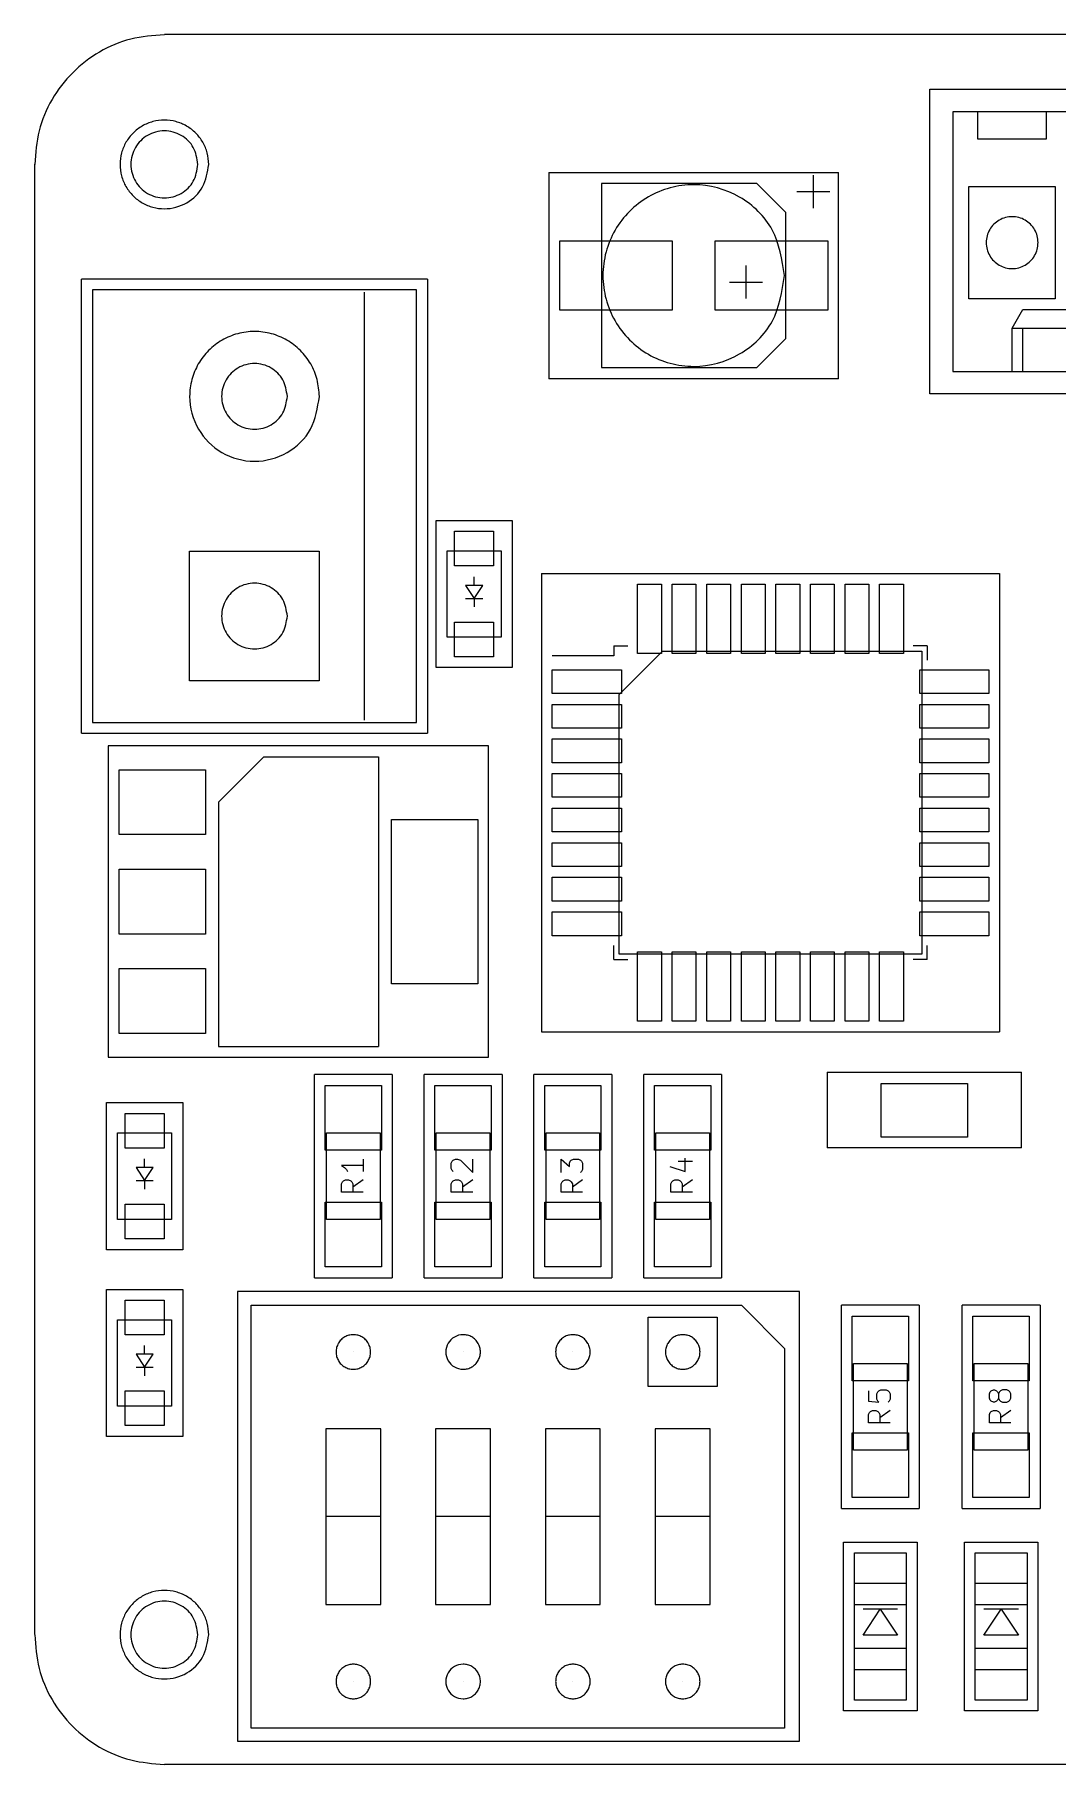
# Model space of a CAD drawing. Extents: x 108 to 5663, y -4707 to -262.
# Drawn here: x 108 to 2736, y -4707 to -262 of the extents above; entities that cross this region are included whole.
import ezdxf

# ---------------------------------------------------------------- set-up
doc = ezdxf.new("R2010")
doc.units = 0
doc.layers.get('0').update_dxf_attribs({"linetype": 'CONTINUOUS'})

msp = doc.modelspace()

# ---------------------------------------------------------------- linework, layer by layer
at = {"color": 7}
for p, q in [((5329.766667, -262.410222), (441.113333, -262.410222)), ((2408.766667, -1185.559111), (2408.766667, -402.392444)), ((2408.766667, -402.392444), (4242.082222, -402.392444)), ((2467.751111, -461.094667), (2467.751111, -1127.985778)), ((4183.38, -461.094667), (2467.751111, -461.094667)), ((2530.968889, -461.094667), (2530.968889, -529.956889)), ((2708.768889, -529.956889), (2708.768889, -461.094667)), ((2530.968889, -529.956889), (2708.768889, -529.956889)), ((107.526667, -595.714667), (107.526667, -4373.541333)), ((527.23288, -595.965816), (527.23288, -595.965816)), ((555.010602, -595.965816), (555.010602, -595.965816)), ((1429.173333, -616.881333), (1429.173333, -1146.894667)), ((1429.173333, -616.881333), (2173.675556, -616.881333)), ((2173.675556, -1146.894667), (2173.675556, -616.881333)), ((1564.922222, -644.821333), (1564.922222, -1118.108)), ((1963.702222, -644.821333), (1564.922222, -644.821333)), ((2038.208889, -719.328), (1963.702222, -644.821333)), ((2066.995556, -665.988), (2151.662222, -665.988)), ((2109.328889, -708.321333), (2109.328889, -623.654667)), ((2508.955556, -941.154667), (2508.955556, -652.441333)), ((2508.955556, -652.441333), (2731.064444, -652.441333)), ((2731.064444, -652.441333), (2731.064444, -941.154667)), ((2038.208889, -1043.601333), (2038.208889, -719.328)), ((1457.113333, -970.223556), (1457.113333, -792.423556)), ((1457.113333, -792.423556), (1746.108889, -792.423556)), ((1746.108889, -792.423556), (1746.108889, -970.223556)), ((1857.022222, -970.223556), (1857.022222, -792.423556)), ((1857.022222, -792.423556), (2146.017778, -792.423556)), ((2146.017778, -792.423556), (2146.017778, -970.223556)), ((2686.778246, -796.899628), (2686.778246, -796.899628)), ((1936.044444, -940.590222), (1936.044444, -855.923556)), ((2035.00053, -881.566295), (2035.00053, -881.566295)), ((228.317778, -2057.343556), (228.317778, -890.636889)), ((1117.035556, -890.636889), (228.317778, -890.636889)), ((1089.377778, -918.576889), (255.975556, -918.576889)), ((255.975556, -918.576889), (255.975556, -2029.685778)), ((955.886667, -2024.041333), (955.886667, -924.221333)), ((1089.377778, -2029.685778), (1089.377778, -918.576889)), ((1117.035556, -890.636889), (1117.035556, -2057.343556)), ((1893.711111, -898.256889), (1978.377778, -898.256889)), ((1746.108889, -970.223556), (1457.113333, -970.223556)), ((2146.017778, -970.223556), (1857.022222, -970.223556)), ((2731.064444, -941.154667), (2508.955556, -941.154667)), ((2619.868889, -1016.790222), (2647.808889, -969.094667)), ((2647.808889, -969.094667), (4003.322222, -969.094667)), ((2619.868889, -1127.985778), (2619.868889, -1016.790222)), ((2619.868889, -1016.790222), (4030.98, -1016.790222)), ((2647.808889, -1127.985778), (2647.808889, -1016.790222)), ((1963.702222, -1118.108), (2038.208889, -1043.601333)), ((2173.675556, -1146.894667), (1429.173333, -1146.894667)), ((1564.922222, -1118.108), (1963.702222, -1118.108)), ((2467.751111, -1127.985778), (4183.38, -1127.985778)), ((757.222853, -1192.010683), (757.222853, -1192.010683)), ((839.44491, -1192.010683), (839.44491, -1192.010683)), ((4242.082222, -1185.559111), (2408.766667, -1185.559111)), ((1139.331111, -1510.961333), (1334.911111, -1510.961333)), ((1139.331111, -1888.856889), (1139.331111, -1510.961333)), ((1334.911111, -1510.961333), (1334.911111, -1888.856889)), ((1187.026667, -1627.519111), (1187.026667, -1538.619111)), ((1187.026667, -1538.619111), (1287.215556, -1538.619111)), ((1287.215556, -1538.619111), (1287.215556, -1627.519111)), ((506.024444, -1923.005778), (506.024444, -1589.701333)), ((506.024444, -1589.701333), (839.328889, -1589.701333)), ((839.328889, -1589.701333), (839.328889, -1923.005778)), ((1167.553333, -1588.854667), (1306.406667, -1588.854667)), ((1167.553333, -1810.963556), (1167.553333, -1588.854667)), ((1306.406667, -1588.854667), (1306.406667, -1810.963556)), ((1287.215556, -1627.519111), (1187.026667, -1627.519111)), ((1259.275556, -1677.754667), (1214.966667, -1677.754667)), ((1214.966667, -1677.754667), (1236.98, -1711.056889)), ((1236.98, -1677.754667), (1236.98, -1655.459111)), ((1236.98, -1711.056889), (1259.275556, -1677.754667)), ((1410.264444, -1647.274667), (1410.264444, -2824.988)), ((1410.264444, -1647.274667), (2587.977778, -1647.274667)), ((1657.491111, -1852.732444), (1657.491111, -1674.932444)), ((1657.491111, -1674.932444), (1718.451111, -1674.932444)), ((1718.451111, -1674.932444), (1718.451111, -1852.732444)), ((1746.391111, -1852.732444), (1746.391111, -1674.932444)), ((1746.391111, -1674.932444), (1807.351111, -1674.932444)), ((1807.351111, -1674.932444), (1807.351111, -1852.732444)), ((1835.291111, -1852.732444), (1835.291111, -1674.932444)), ((1835.291111, -1674.932444), (1896.251111, -1674.932444)), ((1896.251111, -1674.932444), (1896.251111, -1852.732444)), ((1924.191111, -1852.732444), (1924.191111, -1674.932444)), ((1924.191111, -1674.932444), (1985.151111, -1674.932444)), ((1985.151111, -1674.932444), (1985.151111, -1852.732444)), ((2013.091111, -1852.732444), (2013.091111, -1674.932444)), ((2013.091111, -1674.932444), (2074.051111, -1674.932444)), ((2074.051111, -1674.932444), (2074.051111, -1852.732444)), ((2101.991111, -1852.732444), (2101.991111, -1674.932444)), ((2101.991111, -1674.932444), (2162.951111, -1674.932444)), ((2162.951111, -1674.932444), (2162.951111, -1852.732444)), ((2190.608889, -1852.732444), (2190.608889, -1674.932444)), ((2190.608889, -1674.932444), (2251.851111, -1674.932444)), ((2251.851111, -1674.932444), (2251.851111, -1852.732444)), ((2279.508889, -1852.732444), (2279.508889, -1674.932444)), ((2279.508889, -1674.932444), (2340.751111, -1674.932444)), ((2340.751111, -1674.932444), (2340.751111, -1852.732444)), ((2587.977778, -1647.274667), (2587.977778, -2824.988)), ((1214.966667, -1711.056889), (1259.275556, -1711.056889)), ((1236.98, -1711.056889), (1236.98, -1733.070222)), ((757.222853, -1756.455127), (757.222853, -1756.455127)), ((1187.026667, -1860.916889), (1187.026667, -1772.016889)), ((1187.026667, -1772.016889), (1287.215556, -1772.016889)), ((1287.215556, -1772.016889), (1287.215556, -1860.916889)), ((1306.406667, -1810.963556), (1167.553333, -1810.963556)), ((1287.215556, -1860.916889), (1187.026667, -1860.916889)), ((1596.248889, -1858.376889), (1437.922222, -1858.376889)), ((1596.248889, -1833.259111), (1596.248889, -1858.376889)), ((1596.248889, -1833.259111), (1632.373333, -1833.259111)), ((1610.077778, -1958.283556), (1721.273333, -1847.088)), ((1718.451111, -1852.732444), (1657.491111, -1852.732444)), ((1721.273333, -1847.088), (2387.882222, -1847.088)), ((1807.351111, -1852.732444), (1746.391111, -1852.732444)), ((1896.251111, -1852.732444), (1835.291111, -1852.732444)), ((1985.151111, -1852.732444), (1924.191111, -1852.732444)), ((2074.051111, -1852.732444), (2013.091111, -1852.732444)), ((2162.951111, -1852.732444), (2101.991111, -1852.732444)), ((2251.851111, -1852.732444), (2190.608889, -1852.732444)), ((2340.751111, -1852.732444), (2279.508889, -1852.732444)), ((2401.993333, -1833.259111), (2365.868889, -1833.259111)), ((2387.882222, -1847.088), (2387.882222, -2624.892444)), ((2401.993333, -1833.259111), (2401.993333, -1869.383556)), ((1334.911111, -1888.856889), (1139.331111, -1888.856889)), ((1437.922222, -1955.461333), (1437.922222, -1894.501333)), ((1437.922222, -1894.501333), (1615.722222, -1894.501333)), ((1615.722222, -1894.501333), (1615.722222, -1955.461333)), ((2382.52, -1955.461333), (2382.52, -1894.501333)), ((2382.52, -1894.501333), (2560.32, -1894.501333)), ((2560.32, -1894.501333), (2560.32, -1955.461333)), ((839.328889, -1923.005778), (506.024444, -1923.005778)), ((1615.722222, -1955.461333), (1437.922222, -1955.461333)), ((2560.32, -1955.461333), (2382.52, -1955.461333)), ((1437.922222, -2044.361333), (1437.922222, -1983.401333)), ((1437.922222, -1983.401333), (1615.722222, -1983.401333)), ((1610.077778, -2624.892444), (1610.077778, -1958.283556)), ((1615.722222, -1983.401333), (1615.722222, -2044.361333)), ((2382.52, -2044.361333), (2382.52, -1983.401333)), ((2382.52, -1983.401333), (2560.32, -1983.401333)), ((2560.32, -1983.401333), (2560.32, -2044.361333)), ((255.975556, -2029.685778), (1089.377778, -2029.685778)), ((1615.722222, -2044.361333), (1437.922222, -2044.361333)), ((2560.32, -2044.361333), (2382.52, -2044.361333)), ((228.317778, -2057.343556), (1117.035556, -2057.343556)), ((1437.922222, -2133.261333), (1437.922222, -2072.301333)), ((1437.922222, -2072.301333), (1615.722222, -2072.301333)), ((1615.722222, -2072.301333), (1615.722222, -2133.261333)), ((2382.52, -2133.261333), (2382.52, -2072.301333)), ((2382.52, -2072.301333), (2560.32, -2072.301333)), ((2560.32, -2072.301333), (2560.32, -2133.261333)), ((1274.515556, -2090.081333), (296.615556, -2090.081333)), ((296.615556, -2090.081333), (296.615556, -2890.181333)), ((579.966667, -2234.579111), (696.524444, -2117.739111)), ((696.524444, -2117.739111), (991.164444, -2117.739111)), ((991.164444, -2117.739111), (991.164444, -2862.241333)), ((1274.515556, -2890.181333), (1274.515556, -2090.081333)), ((1615.722222, -2133.261333), (1437.922222, -2133.261333)), ((2560.32, -2133.261333), (2382.52, -2133.261333)), ((324.555556, -2317.834667), (324.555556, -2151.323556)), ((324.555556, -2151.323556), (546.664444, -2151.323556)), ((546.664444, -2151.323556), (546.664444, -2317.834667)), ((1437.922222, -2222.161333), (1437.922222, -2161.201333)), ((1437.922222, -2161.201333), (1615.722222, -2161.201333)), ((1615.722222, -2161.201333), (1615.722222, -2222.161333)), ((2382.52, -2222.161333), (2382.52, -2161.201333)), ((2382.52, -2161.201333), (2560.32, -2161.201333)), ((2560.32, -2161.201333), (2560.32, -2222.161333)), ((1615.722222, -2222.161333), (1437.922222, -2222.161333)), ((2560.32, -2222.161333), (2382.52, -2222.161333)), ((579.966667, -2234.579111), (579.966667, -2862.241333)), ((1437.922222, -2311.061333), (1437.922222, -2250.101333)), ((1437.922222, -2250.101333), (1615.722222, -2250.101333)), ((1615.722222, -2250.101333), (1615.722222, -2311.061333)), ((2382.52, -2311.061333), (2382.52, -2250.101333)), ((2382.52, -2250.101333), (2560.32, -2250.101333)), ((2560.32, -2250.101333), (2560.32, -2311.061333)), ((1024.466667, -2701.092444), (1024.466667, -2278.888)), ((1024.466667, -2278.888), (1246.575556, -2278.888)), ((1246.575556, -2278.888), (1246.575556, -2701.092444)), ((1615.722222, -2311.061333), (1437.922222, -2311.061333)), ((2560.32, -2311.061333), (2382.52, -2311.061333)), ((546.664444, -2317.834667), (324.555556, -2317.834667)), ((1437.922222, -2399.961333), (1437.922222, -2339.001333)), ((1437.922222, -2339.001333), (1615.722222, -2339.001333)), ((1615.722222, -2339.001333), (1615.722222, -2399.961333)), ((2382.52, -2399.961333), (2382.52, -2339.001333)), ((2382.52, -2339.001333), (2560.32, -2339.001333)), ((2560.32, -2339.001333), (2560.32, -2399.961333)), ((1615.722222, -2399.961333), (1437.922222, -2399.961333)), ((2560.32, -2399.961333), (2382.52, -2399.961333)), ((324.555556, -2573.528), (324.555556, -2406.734667)), ((324.555556, -2406.734667), (546.664444, -2406.734667)), ((546.664444, -2406.734667), (546.664444, -2573.528)), ((1437.922222, -2488.861333), (1437.922222, -2427.619111)), ((1437.922222, -2427.619111), (1615.722222, -2427.619111)), ((1615.722222, -2427.619111), (1615.722222, -2488.861333)), ((2382.52, -2488.861333), (2382.52, -2427.619111)), ((2382.52, -2427.619111), (2560.32, -2427.619111)), ((2560.32, -2427.619111), (2560.32, -2488.861333)), ((1615.722222, -2488.861333), (1437.922222, -2488.861333)), ((2560.32, -2488.861333), (2382.52, -2488.861333)), ((1437.922222, -2577.761333), (1437.922222, -2516.519111)), ((1437.922222, -2516.519111), (1615.722222, -2516.519111)), ((1615.722222, -2516.519111), (1615.722222, -2577.761333)), ((2382.52, -2577.761333), (2382.52, -2516.519111)), ((2382.52, -2516.519111), (2560.32, -2516.519111)), ((2560.32, -2516.519111), (2560.32, -2577.761333)), ((546.664444, -2573.528), (324.555556, -2573.528)), ((1615.722222, -2577.761333), (1437.922222, -2577.761333)), ((2560.32, -2577.761333), (2382.52, -2577.761333)), ((1596.248889, -2639.003556), (1596.248889, -2602.879111)), ((1657.491111, -2797.330222), (1657.491111, -2619.530222)), ((1657.491111, -2619.530222), (1718.451111, -2619.530222)), ((1718.451111, -2619.530222), (1718.451111, -2797.330222)), ((1746.391111, -2797.330222), (1746.391111, -2619.530222)), ((1746.391111, -2619.530222), (1807.351111, -2619.530222)), ((1807.351111, -2619.530222), (1807.351111, -2797.330222)), ((1835.291111, -2797.330222), (1835.291111, -2619.530222)), ((1835.291111, -2619.530222), (1896.251111, -2619.530222)), ((1896.251111, -2619.530222), (1896.251111, -2797.330222)), ((1924.191111, -2797.330222), (1924.191111, -2619.530222)), ((1924.191111, -2619.530222), (1985.151111, -2619.530222)), ((1985.151111, -2619.530222), (1985.151111, -2797.330222)), ((2013.091111, -2797.330222), (2013.091111, -2619.530222)), ((2013.091111, -2619.530222), (2074.051111, -2619.530222)), ((2074.051111, -2619.530222), (2074.051111, -2797.330222)), ((2101.991111, -2797.330222), (2101.991111, -2619.530222)), ((2101.991111, -2619.530222), (2162.951111, -2619.530222)), ((2162.951111, -2619.530222), (2162.951111, -2797.330222)), ((2190.608889, -2797.330222), (2190.608889, -2619.530222)), ((2190.608889, -2619.530222), (2251.851111, -2619.530222)), ((2251.851111, -2619.530222), (2251.851111, -2797.330222)), ((2279.508889, -2797.330222), (2279.508889, -2619.530222)), ((2279.508889, -2619.530222), (2340.751111, -2619.530222)), ((2340.751111, -2619.530222), (2340.751111, -2797.330222)), ((2401.993333, -2639.003556), (2401.993333, -2602.879111)), ((324.555556, -2828.939111), (324.555556, -2662.428)), ((324.555556, -2662.428), (546.664444, -2662.428)), ((546.664444, -2662.428), (546.664444, -2828.939111)), ((1596.248889, -2639.003556), (1632.373333, -2639.003556)), ((2387.882222, -2624.892444), (1610.077778, -2624.892444)), ((2401.993333, -2639.003556), (2365.868889, -2639.003556)), ((1246.575556, -2701.092444), (1024.466667, -2701.092444)), ((1718.451111, -2797.330222), (1657.491111, -2797.330222)), ((1807.351111, -2797.330222), (1746.391111, -2797.330222)), ((1896.251111, -2797.330222), (1835.291111, -2797.330222)), ((1985.151111, -2797.330222), (1924.191111, -2797.330222)), ((2074.051111, -2797.330222), (2013.091111, -2797.330222)), ((2162.951111, -2797.330222), (2101.991111, -2797.330222)), ((2251.851111, -2797.330222), (2190.608889, -2797.330222)), ((2340.751111, -2797.330222), (2279.508889, -2797.330222)), ((546.664444, -2828.939111), (324.555556, -2828.939111)), ((1410.264444, -2824.988), (2587.977778, -2824.988)), ((579.966667, -2862.241333), (991.164444, -2862.241333)), ((296.615556, -2890.181333), (1274.515556, -2890.181333)), ((2144.324444, -2928.563556), (2644.14, -2928.563556)), ((2144.324444, -2928.563556), (2144.324444, -3123.014667)), ((2644.14, -3123.014667), (2644.14, -2928.563556)), ((1026.724444, -2934.490222), (826.628889, -2934.490222)), ((826.628889, -3456.883556), (826.628889, -2934.490222)), ((854.286667, -2962.430222), (998.784444, -2962.430222)), ((854.286667, -3128.941333), (854.286667, -2962.430222)), ((998.784444, -2962.430222), (998.784444, -3128.941333)), ((1026.724444, -2934.490222), (1026.724444, -3456.883556)), ((1308.946667, -2934.490222), (1108.851111, -2934.490222)), ((1108.851111, -3456.883556), (1108.851111, -2934.490222)), ((1136.508889, -2962.430222), (1281.006667, -2962.430222)), ((1136.508889, -3128.941333), (1136.508889, -2962.430222)), ((1281.006667, -2962.430222), (1281.006667, -3128.941333)), ((1308.946667, -2934.490222), (1308.946667, -3456.883556)), ((1591.168889, -2934.490222), (1391.073333, -2934.490222)), ((1391.073333, -3456.883556), (1391.073333, -2934.490222)), ((1418.731111, -2962.430222), (1563.228889, -2962.430222)), ((1418.731111, -3128.941333), (1418.731111, -2962.430222)), ((1563.228889, -2962.430222), (1563.228889, -3128.941333)), ((1591.168889, -2934.490222), (1591.168889, -3456.883556)), ((1873.391111, -2934.490222), (1673.295556, -2934.490222)), ((1673.295556, -3456.883556), (1673.295556, -2934.490222)), ((1700.953333, -2962.430222), (1845.451111, -2962.430222)), ((1700.953333, -3128.941333), (1700.953333, -2962.430222)), ((1845.451111, -2962.430222), (1845.451111, -3128.941333)), ((1873.391111, -2934.490222), (1873.391111, -3456.883556)), ((2283.177778, -3095.074667), (2283.177778, -2957.350222)), ((2283.177778, -2957.350222), (2505.286667, -2957.350222)), ((2505.286667, -2957.350222), (2505.286667, -3095.074667)), ((292.664444, -3006.739111), (488.244444, -3006.739111)), ((292.664444, -3384.634667), (292.664444, -3006.739111)), ((488.244444, -3006.739111), (488.244444, -3384.634667)), ((340.36, -3123.296889), (340.36, -3034.396889)), ((340.36, -3034.396889), (440.548889, -3034.396889)), ((440.548889, -3034.396889), (440.548889, -3123.296889)), ((320.886667, -3084.632444), (459.74, -3084.632444)), ((320.886667, -3306.741333), (320.886667, -3084.632444)), ((459.74, -3084.632444), (459.74, -3306.741333)), ((857.673333, -3084.632444), (995.397778, -3084.632444)), ((857.673333, -3306.741333), (857.673333, -3084.632444)), ((995.397778, -3084.632444), (995.397778, -3306.741333)), ((1139.895556, -3084.632444), (1277.62, -3084.632444)), ((1139.895556, -3306.741333), (1139.895556, -3084.632444)), ((1277.62, -3084.632444), (1277.62, -3306.741333)), ((1422.117778, -3084.632444), (1559.842222, -3084.632444)), ((1422.117778, -3306.741333), (1422.117778, -3084.632444)), ((1559.842222, -3084.632444), (1559.842222, -3306.741333)), ((1704.34, -3084.632444), (1842.064444, -3084.632444)), ((1704.34, -3306.741333), (1704.34, -3084.632444)), ((1842.064444, -3084.632444), (1842.064444, -3306.741333)), ((2505.286667, -3095.074667), (2283.177778, -3095.074667)), ((440.548889, -3123.296889), (340.36, -3123.296889)), ((390.313333, -3173.532444), (390.313333, -3151.236889)), ((998.784444, -3128.941333), (854.286667, -3128.941333)), ((951.653333, -3152.083556), (951.653333, -3183.692444)), ((1281.006667, -3128.941333), (1136.508889, -3128.941333)), ((1181.1, -3157.163556), (1183.64, -3154.623556)), ((1183.64, -3154.623556), (1189.002222, -3152.083556)), ((1189.002222, -3152.083556), (1194.364444, -3152.083556)), ((1194.364444, -3152.083556), (1202.266667, -3154.623556)), ((1202.266667, -3154.623556), (1233.875556, -3186.514667)), ((1233.875556, -3186.514667), (1233.875556, -3152.083556)), ((1563.228889, -3128.941333), (1418.731111, -3128.941333)), ((1460.782222, -3186.514667), (1460.782222, -3152.083556)), ((1460.782222, -3152.083556), (1481.948889, -3170.428)), ((1484.488889, -3157.163556), (1487.028889, -3154.623556)), ((1487.028889, -3154.623556), (1492.391111, -3152.083556)), ((1492.391111, -3152.083556), (1505.655556, -3152.083556)), ((1505.655556, -3152.083556), (1511.017778, -3154.623556)), ((1511.017778, -3154.623556), (1513.557778, -3157.163556)), ((1845.451111, -3128.941333), (1700.953333, -3128.941333)), ((1779.975556, -3183.692444), (1779.975556, -3149.261333)), ((2644.14, -3123.014667), (2144.324444, -3123.014667)), ((412.608889, -3173.532444), (368.3, -3173.532444)), ((368.3, -3173.532444), (390.313333, -3206.834667)), ((390.313333, -3206.834667), (412.608889, -3173.532444)), ((951.653333, -3167.888), (896.337778, -3167.888)), ((896.337778, -3167.888), (904.24, -3173.250222)), ((904.24, -3173.250222), (909.32, -3178.330222)), ((909.32, -3178.330222), (912.142222, -3183.692444)), ((1178.56, -3162.525778), (1181.1, -3157.163556)), ((1178.56, -3175.790222), (1178.56, -3162.525778)), ((1181.1, -3181.152444), (1178.56, -3175.790222)), ((1183.64, -3183.692444), (1181.1, -3181.152444)), ((1481.948889, -3162.525778), (1484.488889, -3157.163556)), ((1481.948889, -3170.428), (1481.948889, -3162.525778)), ((1513.557778, -3183.692444), (1511.017778, -3186.514667)), ((1513.557778, -3157.163556), (1516.097778, -3162.525778)), ((1516.097778, -3178.330222), (1513.557778, -3183.692444)), ((1516.097778, -3162.525778), (1516.097778, -3178.330222)), ((1740.182222, -3170.428), (1779.975556, -3183.692444)), ((1761.348889, -3157.163556), (1798.32, -3157.163556)), ((368.3, -3206.834667), (412.608889, -3206.834667)), ((390.313333, -3206.834667), (390.313333, -3228.848)), ((896.337778, -3215.583556), (898.877778, -3210.221333)), ((896.337778, -3236.750222), (896.337778, -3215.583556)), ((951.653333, -3236.750222), (896.337778, -3236.750222)), ((898.877778, -3210.221333), (901.417778, -3207.681333)), ((901.417778, -3207.681333), (906.78, -3204.859111)), ((906.78, -3204.859111), (914.682222, -3204.859111)), ((914.682222, -3204.859111), (920.044444, -3207.681333)), ((920.044444, -3207.681333), (922.584444, -3210.221333)), ((922.584444, -3210.221333), (925.406667, -3215.583556)), ((951.653333, -3204.859111), (925.406667, -3223.485778)), ((925.406667, -3215.583556), (925.406667, -3236.750222)), ((1178.56, -3215.583556), (1181.1, -3210.221333)), ((1178.56, -3236.750222), (1178.56, -3215.583556)), ((1233.875556, -3236.750222), (1178.56, -3236.750222)), ((1181.1, -3210.221333), (1183.64, -3207.681333)), ((1183.64, -3207.681333), (1189.002222, -3204.859111)), ((1189.002222, -3204.859111), (1196.904444, -3204.859111)), ((1196.904444, -3204.859111), (1202.266667, -3207.681333)), ((1202.266667, -3207.681333), (1204.806667, -3210.221333)), ((1204.806667, -3210.221333), (1207.628889, -3215.583556)), ((1233.875556, -3204.859111), (1207.628889, -3223.485778)), ((1207.628889, -3215.583556), (1207.628889, -3236.750222)), ((1460.782222, -3215.583556), (1463.322222, -3210.221333)), ((1460.782222, -3236.750222), (1460.782222, -3215.583556)), ((1516.097778, -3236.750222), (1460.782222, -3236.750222)), ((1463.322222, -3210.221333), (1465.862222, -3207.681333)), ((1465.862222, -3207.681333), (1471.224444, -3204.859111)), ((1471.224444, -3204.859111), (1479.126667, -3204.859111)), ((1479.126667, -3204.859111), (1484.488889, -3207.681333)), ((1484.488889, -3207.681333), (1487.028889, -3210.221333)), ((1487.028889, -3210.221333), (1489.851111, -3215.583556)), ((1516.097778, -3204.859111), (1489.851111, -3223.485778)), ((1489.851111, -3215.583556), (1489.851111, -3236.750222)), ((1743.004444, -3215.583556), (1745.544444, -3210.221333)), ((1743.004444, -3236.750222), (1743.004444, -3215.583556)), ((1798.32, -3236.750222), (1743.004444, -3236.750222)), ((1745.544444, -3210.221333), (1748.084444, -3207.681333)), ((1748.084444, -3207.681333), (1753.446667, -3204.859111)), ((1753.446667, -3204.859111), (1761.348889, -3204.859111)), ((1761.348889, -3204.859111), (1766.711111, -3207.681333)), ((1766.711111, -3207.681333), (1769.251111, -3210.221333)), ((1769.251111, -3210.221333), (1772.073333, -3215.583556)), ((1798.32, -3204.859111), (1772.073333, -3223.485778)), ((1772.073333, -3215.583556), (1772.073333, -3236.750222)), ((340.36, -3356.694667), (340.36, -3267.794667)), ((340.36, -3267.794667), (440.548889, -3267.794667)), ((440.548889, -3267.794667), (440.548889, -3356.694667)), ((854.286667, -3262.432444), (998.784444, -3262.432444)), ((854.286667, -3428.943556), (854.286667, -3262.432444)), ((998.784444, -3262.432444), (998.784444, -3428.943556)), ((1136.508889, -3262.432444), (1281.006667, -3262.432444)), ((1136.508889, -3428.943556), (1136.508889, -3262.432444)), ((1281.006667, -3262.432444), (1281.006667, -3428.943556)), ((1418.731111, -3262.432444), (1563.228889, -3262.432444)), ((1418.731111, -3428.943556), (1418.731111, -3262.432444)), ((1563.228889, -3262.432444), (1563.228889, -3428.943556)), ((1700.953333, -3262.432444), (1845.451111, -3262.432444)), ((1700.953333, -3428.943556), (1700.953333, -3262.432444)), ((1845.451111, -3262.432444), (1845.451111, -3428.943556)), ((459.74, -3306.741333), (320.886667, -3306.741333)), ((995.397778, -3306.741333), (857.673333, -3306.741333)), ((1277.62, -3306.741333), (1139.895556, -3306.741333)), ((1559.842222, -3306.741333), (1422.117778, -3306.741333)), ((1842.064444, -3306.741333), (1704.34, -3306.741333)), ((440.548889, -3356.694667), (340.36, -3356.694667)), ((488.244444, -3384.634667), (292.664444, -3384.634667)), ((826.628889, -3456.883556), (1026.724444, -3456.883556)), ((998.784444, -3428.943556), (854.286667, -3428.943556)), ((1108.851111, -3456.883556), (1308.946667, -3456.883556)), ((1281.006667, -3428.943556), (1136.508889, -3428.943556)), ((1391.073333, -3456.883556), (1591.168889, -3456.883556)), ((1563.228889, -3428.943556), (1418.731111, -3428.943556)), ((1673.295556, -3456.883556), (1873.391111, -3456.883556)), ((1845.451111, -3428.943556), (1700.953333, -3428.943556)), ((292.664444, -3486.516889), (488.244444, -3486.516889)), ((292.664444, -3864.412444), (292.664444, -3486.516889)), ((488.244444, -3486.516889), (488.244444, -3864.412444)), ((2073.204444, -3491.596889), (628.791111, -3491.596889)), ((628.791111, -3491.596889), (628.791111, -4647.296889)), ((2073.204444, -4647.296889), (2073.204444, -3491.596889)), ((340.36, -3603.074667), (340.36, -3514.174667)), ((340.36, -3514.174667), (440.548889, -3514.174667)), ((440.548889, -3514.174667), (440.548889, -3603.074667)), ((664.351111, -4613.994667), (664.351111, -3527.156889)), ((664.351111, -3527.156889), (1924.473333, -3527.156889)), ((1924.473333, -3527.156889), (2035.386667, -3638.352444)), ((2381.391111, -3527.156889), (2181.295556, -3527.156889)), ((2181.295556, -4049.550222), (2181.295556, -3527.156889)), ((2208.953333, -3555.096889), (2353.451111, -3555.096889)), ((2208.953333, -3721.608), (2208.953333, -3555.096889)), ((2353.451111, -3555.096889), (2353.451111, -3721.608)), ((2381.391111, -3527.156889), (2381.391111, -4049.550222)), ((2691.835556, -3527.156889), (2491.74, -3527.156889)), ((2491.74, -4049.550222), (2491.74, -3527.156889)), ((2519.397778, -3555.096889), (2663.895556, -3555.096889)), ((2519.397778, -3721.608), (2519.397778, -3555.096889)), ((2663.895556, -3555.096889), (2663.895556, -3721.608)), ((2691.835556, -3527.156889), (2691.835556, -4049.550222)), ((320.886667, -3564.410222), (459.74, -3564.410222)), ((320.886667, -3786.519111), (320.886667, -3564.410222)), ((459.74, -3564.410222), (459.74, -3786.519111)), ((1684.302222, -3558.201333), (1862.102222, -3558.201333)), ((1684.302222, -3736.001333), (1684.302222, -3558.201333)), ((1862.102222, -3558.201333), (1862.102222, -3736.001333)), ((440.548889, -3603.074667), (340.36, -3603.074667)), ((390.313333, -3653.310222), (390.313333, -3631.014667)), ((2035.386667, -3638.352444), (2035.386667, -4613.994667)), ((412.608889, -3653.310222), (368.3, -3653.310222)), ((368.3, -3653.310222), (390.313333, -3686.612444)), ((368.3, -3686.612444), (412.608889, -3686.612444)), ((390.313333, -3686.612444), (412.608889, -3653.310222)), ((390.313333, -3686.612444), (390.313333, -3708.625778)), ((926.535556, -3647.101333), (926.535556, -3647.101333)), ((971.22265, -3647.355333), (971.22265, -3647.355333)), ((1208.757778, -3647.101333), (1208.757778, -3647.101333)), ((1253.444816, -3647.355333), (1253.444816, -3647.355333)), ((1490.98, -3647.101333), (1490.98, -3647.101333)), ((1535.667038, -3647.355333), (1535.667038, -3647.355333)), ((1817.889261, -3647.355333), (1817.889261, -3647.355333)), ((2212.34, -3677.299111), (2350.064444, -3677.299111)), ((2212.34, -3899.408), (2212.34, -3677.299111)), ((2350.064444, -3677.299111), (2350.064444, -3899.408)), ((2522.784444, -3677.299111), (2660.508889, -3677.299111)), ((2522.784444, -3899.408), (2522.784444, -3677.299111)), ((2660.508889, -3677.299111), (2660.508889, -3899.408)), ((2353.451111, -3721.608), (2208.953333, -3721.608)), ((2663.895556, -3721.608), (2519.397778, -3721.608)), ((340.36, -3836.472444), (340.36, -3747.572444)), ((340.36, -3747.572444), (440.548889, -3747.572444)), ((440.548889, -3747.572444), (440.548889, -3836.472444)), ((1862.102222, -3736.001333), (1684.302222, -3736.001333)), ((2251.004444, -3747.290222), (2251.004444, -3773.819111)), ((2251.004444, -3773.819111), (2277.251111, -3776.359111)), ((2272.171111, -3755.192444), (2274.711111, -3749.830222)), ((2272.171111, -3768.456889), (2272.171111, -3755.192444)), ((2274.711111, -3773.819111), (2272.171111, -3768.456889)), ((2274.711111, -3749.830222), (2277.251111, -3747.290222)), ((2277.251111, -3776.359111), (2274.711111, -3773.819111)), ((2277.251111, -3747.290222), (2282.613333, -3744.750222)), ((2282.613333, -3744.750222), (2295.877778, -3744.750222)), ((2295.877778, -3744.750222), (2301.24, -3747.290222)), ((2301.24, -3747.290222), (2303.78, -3749.830222)), ((2303.78, -3773.819111), (2301.24, -3776.359111)), ((2303.78, -3749.830222), (2306.32, -3755.192444)), ((2306.32, -3768.456889), (2303.78, -3773.819111)), ((2306.32, -3755.192444), (2306.32, -3768.456889)), ((2561.448889, -3755.192444), (2563.988889, -3749.830222)), ((2561.448889, -3765.916889), (2561.448889, -3755.192444)), ((2563.988889, -3770.996889), (2561.448889, -3765.916889)), ((2563.988889, -3749.830222), (2566.528889, -3747.290222)), ((2566.528889, -3773.819111), (2563.988889, -3770.996889)), ((2566.528889, -3747.290222), (2571.891111, -3744.750222)), ((2571.891111, -3776.359111), (2566.528889, -3773.819111)), ((2571.891111, -3744.750222), (2574.431111, -3744.750222)), ((2574.431111, -3776.359111), (2571.891111, -3776.359111)), ((2574.431111, -3744.750222), (2579.793333, -3747.290222)), ((2579.793333, -3773.819111), (2574.431111, -3776.359111)), ((2579.793333, -3747.290222), (2582.615556, -3749.830222)), ((2582.615556, -3770.996889), (2579.793333, -3773.819111)), ((2582.615556, -3749.830222), (2585.155556, -3755.192444)), ((2585.155556, -3765.916889), (2582.615556, -3770.996889)), ((2587.695556, -3749.830222), (2585.155556, -3755.192444)), ((2585.155556, -3755.192444), (2585.155556, -3765.916889)), ((2585.155556, -3765.916889), (2587.695556, -3770.996889)), ((2590.517778, -3747.290222), (2587.695556, -3749.830222)), ((2587.695556, -3770.996889), (2590.517778, -3773.819111)), ((2595.597778, -3744.750222), (2590.517778, -3747.290222)), ((2590.517778, -3773.819111), (2595.597778, -3776.359111)), ((2606.322222, -3744.750222), (2595.597778, -3744.750222)), ((2595.597778, -3776.359111), (2606.322222, -3776.359111)), ((2611.684444, -3747.290222), (2606.322222, -3744.750222)), ((2606.322222, -3776.359111), (2611.684444, -3773.819111)), ((2614.224444, -3749.830222), (2611.684444, -3747.290222)), ((2611.684444, -3773.819111), (2614.224444, -3770.996889)), ((2616.764444, -3755.192444), (2614.224444, -3749.830222)), ((2614.224444, -3770.996889), (2616.764444, -3765.916889)), ((2616.764444, -3765.916889), (2616.764444, -3755.192444)), ((459.74, -3786.519111), (320.886667, -3786.519111)), ((2251.004444, -3808.250222), (2253.544444, -3802.888)), ((2251.004444, -3829.416889), (2251.004444, -3808.250222)), ((2253.544444, -3802.888), (2256.084444, -3800.348)), ((2256.084444, -3800.348), (2261.446667, -3797.525778)), ((2261.446667, -3797.525778), (2269.348889, -3797.525778)), ((2269.348889, -3797.525778), (2274.711111, -3800.348)), ((2274.711111, -3800.348), (2277.251111, -3802.888)), ((2277.251111, -3802.888), (2280.073333, -3808.250222)), ((2306.32, -3797.525778), (2280.073333, -3816.152444)), ((2280.073333, -3808.250222), (2280.073333, -3829.416889)), ((2561.448889, -3808.250222), (2563.988889, -3802.888)), ((2561.448889, -3829.416889), (2561.448889, -3808.250222)), ((2563.988889, -3802.888), (2566.528889, -3800.348)), ((2566.528889, -3800.348), (2571.891111, -3797.525778)), ((2571.891111, -3797.525778), (2579.793333, -3797.525778)), ((2579.793333, -3797.525778), (2585.155556, -3800.348)), ((2585.155556, -3800.348), (2587.695556, -3802.888)), ((2587.695556, -3802.888), (2590.517778, -3808.250222)), ((2616.764444, -3797.525778), (2590.517778, -3816.152444)), ((2590.517778, -3808.250222), (2590.517778, -3829.416889)), ((488.244444, -3864.412444), (292.664444, -3864.412444)), ((440.548889, -3836.472444), (340.36, -3836.472444)), ((997.091111, -3844.939111), (855.98, -3844.939111)), ((855.98, -3844.939111), (855.98, -4296.212444)), ((997.091111, -4296.212444), (997.091111, -3844.939111)), ((1279.313333, -3844.939111), (1138.202222, -3844.939111)), ((1138.202222, -3844.939111), (1138.202222, -4296.212444)), ((1279.313333, -4296.212444), (1279.313333, -3844.939111)), ((1561.535556, -3844.939111), (1420.424444, -3844.939111)), ((1420.424444, -3844.939111), (1420.424444, -4296.212444)), ((1561.535556, -4296.212444), (1561.535556, -3844.939111)), ((1843.757778, -3844.939111), (1702.646667, -3844.939111)), ((1702.646667, -3844.939111), (1702.646667, -4296.212444)), ((1843.757778, -4296.212444), (1843.757778, -3844.939111)), ((2208.953333, -3855.099111), (2353.451111, -3855.099111)), ((2208.953333, -4021.610222), (2208.953333, -3855.099111)), ((2306.32, -3829.416889), (2251.004444, -3829.416889)), ((2353.451111, -3855.099111), (2353.451111, -4021.610222)), ((2519.397778, -3855.099111), (2663.895556, -3855.099111)), ((2519.397778, -4021.610222), (2519.397778, -3855.099111)), ((2616.764444, -3829.416889), (2561.448889, -3829.416889)), ((2663.895556, -3855.099111), (2663.895556, -4021.610222)), ((2350.064444, -3899.408), (2212.34, -3899.408)), ((2660.508889, -3899.408), (2522.784444, -3899.408)), ((2353.451111, -4021.610222), (2208.953333, -4021.610222)), ((2663.895556, -4021.610222), (2519.397778, -4021.610222)), ((997.091111, -4070.434667), (855.98, -4070.434667)), ((1279.313333, -4070.434667), (1138.202222, -4070.434667)), ((1561.535556, -4070.434667), (1420.424444, -4070.434667)), ((1843.757778, -4070.434667), (1702.646667, -4070.434667)), ((2181.295556, -4049.550222), (2381.391111, -4049.550222)), ((2491.74, -4049.550222), (2691.835556, -4049.550222)), ((2186.94, -4569.403556), (2186.94, -4136.192444)), ((2186.94, -4136.192444), (2375.746667, -4136.192444)), ((2214.597778, -4297.341333), (2214.597778, -4163.850222)), ((2214.597778, -4163.850222), (2348.088889, -4163.850222)), ((2348.088889, -4163.850222), (2348.088889, -4297.341333)), ((2375.746667, -4136.192444), (2375.746667, -4569.403556)), ((2497.384444, -4569.403556), (2497.384444, -4136.192444)), ((2497.384444, -4136.192444), (2686.191111, -4136.192444)), ((2525.042222, -4297.341333), (2525.042222, -4163.850222)), ((2525.042222, -4163.850222), (2658.533333, -4163.850222)), ((2658.533333, -4163.850222), (2658.533333, -4297.341333)), ((2686.191111, -4136.192444), (2686.191111, -4569.403556)), ((2214.597778, -4463.852444), (2214.597778, -4241.743556)), ((2214.597778, -4241.743556), (2348.088889, -4241.743556)), ((2348.088889, -4241.743556), (2348.088889, -4463.852444)), ((2525.042222, -4463.852444), (2525.042222, -4241.743556)), ((2525.042222, -4241.743556), (2658.533333, -4241.743556)), ((2658.533333, -4241.743556), (2658.533333, -4463.852444)), ((855.98, -4296.212444), (997.091111, -4296.212444)), ((1138.202222, -4296.212444), (1279.313333, -4296.212444)), ((1420.424444, -4296.212444), (1561.535556, -4296.212444)), ((1702.646667, -4296.212444), (1843.757778, -4296.212444)), ((2348.088889, -4297.341333), (2214.597778, -4297.341333)), ((2325.793333, -4308.348), (2236.893333, -4308.348)), ((2236.893333, -4374.952444), (2281.202222, -4308.348)), ((2281.202222, -4308.348), (2325.793333, -4374.952444)), ((2658.533333, -4297.341333), (2525.042222, -4297.341333)), ((2636.237778, -4308.348), (2547.337778, -4308.348)), ((2547.337778, -4374.952444), (2591.646667, -4308.348)), ((2591.646667, -4308.348), (2636.237778, -4374.952444)), ((527.23288, -4373.738889), (527.23288, -4373.738889)), ((555.010602, -4373.738889), (555.010602, -4373.738889)), ((2325.793333, -4374.952444), (2236.893333, -4374.952444)), ((2636.237778, -4374.952444), (2547.337778, -4374.952444)), ((2214.597778, -4541.745778), (2214.597778, -4408.254667)), ((2214.597778, -4408.254667), (2348.088889, -4408.254667)), ((2348.088889, -4408.254667), (2348.088889, -4541.745778)), ((2525.042222, -4541.745778), (2525.042222, -4408.254667)), ((2525.042222, -4408.254667), (2658.533333, -4408.254667)), ((2658.533333, -4408.254667), (2658.533333, -4541.745778)), ((2348.088889, -4463.852444), (2214.597778, -4463.852444)), ((2658.533333, -4463.852444), (2525.042222, -4463.852444)), ((926.535556, -4493.768), (926.535556, -4493.768)), ((971.22265, -4494.022), (971.22265, -4494.022)), ((1208.757778, -4493.768), (1208.757778, -4493.768)), ((1253.444816, -4494.022), (1253.444816, -4494.022)), ((1490.98, -4493.768), (1490.98, -4493.768)), ((1535.667038, -4494.022), (1535.667038, -4494.022)), ((1773.202222, -4493.768), (1773.202222, -4493.768)), ((1817.889261, -4494.022), (1817.889261, -4494.022)), ((2375.746667, -4569.403556), (2186.94, -4569.403556)), ((2348.088889, -4541.745778), (2214.597778, -4541.745778)), ((2686.191111, -4569.403556), (2497.384444, -4569.403556)), ((2658.533333, -4541.745778), (2525.042222, -4541.745778)), ((2035.386667, -4613.994667), (664.351111, -4613.994667)), ((628.791111, -4647.296889), (2073.204444, -4647.296889)), ((441.113333, -4706.845778), (5329.766667, -4706.845778))]:
    msp.add_line(p, q, dxfattribs=at)
for points, knots in [([(441.1218, -262.633178), (411.950761, -264.855233), (353.850083, -269.280954), (272.569794, -304.255918), (202.622787, -357.466912), (149.411735, -427.413874), (114.436702, -508.694133), (110.010931, -566.794807), (107.788851, -595.965844)], [0, 0, 0, 0, 87.258166, 173.794239, 261.052405, 348.310571, 434.846644, 522.10481, 522.10481, 522.10481, 522.10481]), ([(555.010602, -595.965816), (551.876788, -616.041174), (545.702107, -655.596461), (500.413599, -699.166367), (451.041084, -712.526176), (411.309478, -707.22593), (383.525446, -695.729763), (359.660181, -677.427125), (341.359972, -653.561288), (329.853569, -625.781948), (325.917272, -595.965828), (329.853551, -566.149639), (341.360043, -538.370502), (359.659911, -514.503917), (383.52645, -496.204063), (411.305755, -484.697565), (441.121313, -480.761294), (470.939785, -484.697565), (498.710398, -496.204062), (522.60901, -514.503918), (540.789445, -538.370501), (552.739254, -566.149642), (554.251392, -585.9996), (555.010602, -595.965816)], [0, 0, 0, 0, 59.5478, 117.329431, 176.877231, 206.690459, 236.256971, 266.070199, 295.883427, 325.449939, 355.263167, 385.076394, 414.642907, 444.456134, 474.269362, 503.835875, 533.649102, 563.46233, 593.028842, 622.84207, 652.655297, 682.22181, 712.035038, 712.035038, 712.035038, 712.035038]), ([(527.23288, -595.965816), (524.866133, -611.145778), (520.202835, -641.05547), (485.920566, -673.983597), (441.200834, -686.18446), (396.011588, -673.983597), (363.110007, -641.05547), (350.900117, -595.965816), (363.110007, -550.876162), (396.011588, -517.948035), (441.200834, -505.747172), (485.920566, -517.948035), (520.202834, -550.876162), (524.866132, -580.785854), (527.23288, -595.965816)], [0, 0, 0, 0, 45.023964, 88.712532, 133.736496, 178.76046, 222.449027, 267.472992, 312.496956, 356.185523, 401.209487, 446.233451, 489.922018, 534.945982, 534.945982, 534.945982, 534.945982]), ([(2035.00053, -881.566295), (2028.580027, -922.696342), (2015.929451, -1003.736533), (1923.143142, -1093.001811), (1821.989584, -1120.373167), (1740.588151, -1109.514117), (1683.6647, -1085.960966), (1634.769951, -1048.462835), (1597.276796, -999.566914), (1573.702679, -942.653084), (1565.638051, -881.566295), (1573.702679, -820.479506), (1597.276796, -763.565676), (1634.769951, -714.669755), (1683.6647, -677.171624), (1740.588151, -653.618473), (1821.989584, -642.759423), (1923.143142, -670.130779), (2015.929451, -759.396057), (2028.580027, -840.436247), (2035.00053, -881.566295)], [0, 0, 0, 0, 122.000507, 240.382517, 362.383024, 423.463855, 484.039221, 545.120053, 606.200885, 666.776251, 727.857082, 788.937914, 849.51328, 910.594112, 971.674943, 1032.250309, 1093.331141, 1215.331648, 1333.713658, 1455.714165, 1455.714165, 1455.714165, 1455.714165]), ([(2686.778246, -796.899628), (2686.333831, -802.733504), (2685.448678, -814.352977), (2678.453677, -830.613917), (2667.811484, -844.584583), (2653.82207, -855.29668), (2637.566121, -862.032182), (2620.111428, -864.336338), (2602.65844, -862.032182), (2586.397403, -855.29668), (2572.426764, -844.584583), (2561.71466, -830.613917), (2554.979159, -814.352977), (2552.675003, -796.899628), (2554.979159, -779.446279), (2561.71466, -763.185339), (2572.426764, -749.214673), (2586.397403, -738.502576), (2602.65844, -731.767074), (2620.111428, -729.462918), (2637.566121, -731.767074), (2653.82207, -738.502576), (2667.811484, -749.214673), (2678.453677, -763.185339), (2685.448678, -779.446279), (2686.333831, -791.065753), (2686.778246, -796.899628)], [0, 0, 0, 0, 17.451624, 34.758829, 52.210453, 69.662077, 86.969282, 104.420906, 121.87253, 139.179735, 156.631359, 174.082983, 191.390188, 208.841812, 226.293436, 243.600641, 261.052265, 278.503889, 295.811094, 313.262718, 330.714342, 348.021547, 365.473171, 382.924795, 400.232, 417.683624, 417.683624, 417.683624, 417.683624]), ([(839.44491, -1192.010683), (834.864069, -1221.39138), (825.838253, -1279.28135), (759.486042, -1343.011417), (672.9295, -1366.632972), (585.474696, -1342.992413), (521.763989, -1279.355678), (502.200703, -1206.454074), (509.958795, -1148.396429), (526.782129, -1107.719633), (553.566594, -1072.79947), (588.492137, -1046.017416), (629.145097, -1029.179097), (672.777565, -1023.418566), (716.414398, -1029.179004), (757.054335, -1046.017783), (792.027933, -1072.798079), (818.633459, -1107.724807), (836.120989, -1148.377233), (838.333872, -1177.425968), (839.44491, -1192.010683)], [0, 0, 0, 0, 87.143161, 171.701682, 258.844843, 345.988004, 430.546525, 517.689686, 561.318824, 604.586914, 648.216052, 691.845189, 735.11328, 778.742417, 822.371555, 865.639646, 909.268783, 952.897921, 996.166011, 1039.795149, 1039.795149, 1039.795149, 1039.795149]), ([(757.222853, -1192.010683), (754.901909, -1206.896865), (750.328861, -1236.227709), (716.710063, -1268.518572), (672.855799, -1280.48331), (628.541109, -1268.518572), (596.276278, -1236.227709), (584.302687, -1192.010683), (596.276278, -1147.793657), (628.541109, -1115.502793), (672.855799, -1103.538055), (716.710063, -1115.502793), (750.328861, -1147.793657), (754.901909, -1177.124501), (757.222853, -1192.010683)], [0, 0, 0, 0, 44.152608, 86.995663, 131.148271, 175.300878, 218.143933, 262.296541, 306.449149, 349.292204, 393.444812, 437.59742, 480.440475, 524.593082, 524.593082, 524.593082, 524.593082]), ([(757.222853, -1756.455127), (754.901909, -1771.341309), (750.328861, -1800.672154), (716.710063, -1832.963017), (672.855799, -1844.927755), (628.541109, -1832.963017), (596.276278, -1800.672154), (584.302687, -1756.455127), (596.276278, -1712.238101), (628.541109, -1679.947238), (672.855799, -1667.9825), (716.710063, -1679.947238), (750.328861, -1712.238101), (754.901909, -1741.568945), (757.222853, -1756.455127)], [0, 0, 0, 0, 44.152608, 86.995663, 131.148271, 175.300878, 218.143933, 262.296541, 306.449149, 349.292204, 393.444812, 437.59742, 480.440475, 524.593082, 524.593082, 524.593082, 524.593082]), ([(971.22265, -3647.355333), (970.926374, -3651.244584), (970.336272, -3658.990899), (965.672938, -3669.831526), (958.578142, -3679.145303), (949.251866, -3686.286701), (938.414567, -3690.777036), (926.778105, -3692.31314), (915.142779, -3690.777036), (904.302088, -3686.286701), (894.988329, -3679.145303), (887.846926, -3669.831526), (883.356593, -3658.990899), (881.820488, -3647.355333), (883.356593, -3635.719767), (887.846926, -3624.87914), (894.988329, -3615.565363), (904.302088, -3608.423965), (915.142779, -3603.933631), (926.778105, -3602.397527), (938.414567, -3603.933631), (949.251866, -3608.423965), (958.578142, -3615.565363), (965.672938, -3624.87914), (970.336272, -3635.719767), (970.926374, -3643.466083), (971.22265, -3647.355333)], [0, 0, 0, 0, 11.634416, 23.172553, 34.806969, 46.441385, 57.979521, 69.613937, 81.248353, 92.78649, 104.420906, 116.055322, 127.593459, 139.227875, 150.862291, 162.400427, 174.034843, 185.669259, 197.207396, 208.841812, 220.476228, 232.014365, 243.648781, 255.283197, 266.821333, 278.455749, 278.455749, 278.455749, 278.455749]), ([(1253.444816, -3647.355333), (1253.148531, -3651.244578), (1252.558413, -3658.990884), (1247.895202, -3669.831587), (1240.799936, -3679.145073), (1231.475417, -3686.287557), (1220.631595, -3690.773861), (1205.14851, -3692.842247), (1185.708525, -3687.628669), (1168.739079, -3670.6258), (1162.433135, -3647.355333), (1168.739079, -3624.084867), (1185.708525, -3607.081997), (1205.14851, -3601.86842), (1220.631595, -3603.936806), (1231.475417, -3608.42311), (1240.799936, -3615.565594), (1247.895202, -3624.87908), (1252.558413, -3635.719783), (1253.148531, -3643.466088), (1253.444816, -3647.355333)], [0, 0, 0, 0, 11.634416, 23.172553, 34.806969, 46.441385, 57.979521, 69.613937, 92.852075, 115.400976, 138.639113, 161.87725, 184.426151, 207.664288, 219.298704, 230.836841, 242.471257, 254.105673, 265.64381, 277.278226, 277.278226, 277.278226, 277.278226]), ([(1535.667038, -3647.355333), (1535.370762, -3651.244584), (1534.78066, -3658.990899), (1530.117326, -3669.831526), (1523.02253, -3679.145303), (1513.696254, -3686.286701), (1502.858955, -3690.777036), (1491.222493, -3692.31314), (1479.587167, -3690.777036), (1468.746476, -3686.286701), (1459.432717, -3679.145303), (1452.291314, -3669.831526), (1447.800981, -3658.990899), (1446.264876, -3647.355333), (1447.800981, -3635.719767), (1452.291314, -3624.87914), (1459.432717, -3615.565363), (1468.746476, -3608.423965), (1479.587167, -3603.933631), (1491.222493, -3602.397527), (1502.858955, -3603.933631), (1513.696254, -3608.423965), (1523.02253, -3615.565363), (1530.117326, -3624.87914), (1534.78066, -3635.719767), (1535.370762, -3643.466083), (1535.667038, -3647.355333)], [0, 0, 0, 0, 11.634416, 23.172553, 34.806969, 46.441385, 57.979521, 69.613937, 81.248353, 92.78649, 104.420906, 116.055322, 127.593459, 139.227875, 150.862291, 162.400427, 174.034843, 185.669259, 197.207396, 208.841812, 220.476228, 232.014365, 243.648781, 255.283197, 266.821333, 278.455749, 278.455749, 278.455749, 278.455749]), ([(1817.889261, -3647.355333), (1817.592984, -3651.244584), (1817.002882, -3658.990899), (1812.339548, -3669.831526), (1805.244753, -3679.145303), (1795.918476, -3686.286701), (1785.081177, -3690.777036), (1773.444715, -3692.31314), (1761.80939, -3690.777036), (1750.968699, -3686.286701), (1741.654939, -3679.145303), (1734.513536, -3669.831526), (1730.023203, -3658.990899), (1728.487098, -3647.355333), (1730.023203, -3635.719767), (1734.513536, -3624.87914), (1741.654939, -3615.565363), (1750.968699, -3608.423965), (1761.80939, -3603.933631), (1773.444715, -3602.397527), (1785.081177, -3603.933631), (1795.918476, -3608.423965), (1805.244753, -3615.565363), (1812.339548, -3624.87914), (1817.002882, -3635.719767), (1817.592984, -3643.466083), (1817.889261, -3647.355333)], [0, 0, 0, 0, 11.634416, 23.172553, 34.806969, 46.441385, 57.979521, 69.613937, 81.248353, 92.78649, 104.420906, 116.055322, 127.593459, 139.227875, 150.862291, 162.400427, 174.034843, 185.669259, 197.207396, 208.841812, 220.476228, 232.014365, 243.648781, 255.283197, 266.821333, 278.455749, 278.455749, 278.455749, 278.455749]), ([(555.010602, -4373.738889), (551.876788, -4393.814247), (545.702107, -4433.369534), (500.413599, -4476.93944), (451.041084, -4490.299248), (411.309478, -4484.999003), (383.525446, -4473.502835), (359.660181, -4455.200198), (341.359972, -4431.334361), (329.853569, -4403.555021), (325.917272, -4373.7389), (329.853551, -4343.922711), (341.360043, -4316.143574), (359.659911, -4292.27699), (383.52645, -4273.977135), (411.305755, -4262.470638), (441.121313, -4258.534367), (470.939785, -4262.470638), (498.710398, -4273.977135), (522.60901, -4292.27699), (540.789445, -4316.143573), (552.739254, -4343.922714), (554.251392, -4363.772673), (555.010602, -4373.738889)], [0, 0, 0, 0, 59.5478, 117.329431, 176.877231, 206.690459, 236.256971, 266.070199, 295.883427, 325.449939, 355.263167, 385.076394, 414.642907, 444.456134, 474.269362, 503.835875, 533.649102, 563.46233, 593.028842, 622.84207, 652.655297, 682.22181, 712.035038, 712.035038, 712.035038, 712.035038]), ([(527.23288, -4373.738889), (524.866132, -4388.918851), (520.202834, -4418.828543), (485.920566, -4451.75667), (441.200834, -4463.957533), (396.011588, -4451.75667), (363.110007, -4418.828543), (350.900117, -4373.738889), (363.110007, -4328.649235), (396.011588, -4295.721108), (441.200833, -4283.520245), (485.920566, -4295.721108), (520.202834, -4328.649235), (524.866132, -4358.558927), (527.23288, -4373.738889)], [0, 0, 0, 0, 45.023964, 88.712531, 133.736495, 178.76046, 222.449027, 267.472991, 312.496955, 356.185522, 401.209487, 446.233451, 489.922018, 534.945982, 534.945982, 534.945982, 534.945982]), ([(107.788851, -4373.738889), (110.010931, -4402.909926), (114.436702, -4461.0106), (149.411735, -4542.29086), (202.622787, -4612.237821), (272.569794, -4665.448815), (353.850083, -4700.423779), (411.950761, -4704.849501), (441.1218, -4707.071556)], [0, 0, 0, 0, 87.258166, 173.794239, 261.052405, 348.310571, 434.846644, 522.10481, 522.10481, 522.10481, 522.10481]), ([(971.22265, -4494.022), (970.926374, -4497.91125), (970.336272, -4505.657566), (965.672938, -4516.498193), (958.578142, -4525.81197), (949.251866, -4532.953368), (938.414567, -4537.443703), (926.778105, -4538.979807), (915.142779, -4537.443703), (904.302088, -4532.953368), (894.988329, -4525.81197), (887.846926, -4516.498193), (883.356593, -4505.657566), (881.820488, -4494.022), (883.356593, -4482.386434), (887.846926, -4471.545807), (894.988329, -4462.23203), (904.302088, -4455.090632), (915.142779, -4450.600297), (926.778105, -4449.064193), (938.414567, -4450.600297), (949.251866, -4455.090632), (958.578142, -4462.23203), (965.672938, -4471.545807), (970.336272, -4482.386434), (970.926374, -4490.13275), (971.22265, -4494.022)], [0, 0, 0, 0, 11.634416, 23.172553, 34.806969, 46.441385, 57.979521, 69.613937, 81.248353, 92.78649, 104.420906, 116.055322, 127.593459, 139.227875, 150.862291, 162.400427, 174.034843, 185.669259, 197.207396, 208.841812, 220.476228, 232.014365, 243.648781, 255.283197, 266.821333, 278.455749, 278.455749, 278.455749, 278.455749]), ([(1253.444816, -4494.022), (1253.148531, -4497.911245), (1252.558413, -4505.657551), (1247.895202, -4516.498254), (1240.799936, -4525.81174), (1231.475417, -4532.954224), (1220.631595, -4537.440527), (1205.14851, -4539.508913), (1185.708525, -4534.295336), (1168.739079, -4517.292467), (1162.433135, -4494.022), (1168.739079, -4470.751533), (1185.708525, -4453.748664), (1205.14851, -4448.535087), (1220.631595, -4450.603473), (1231.475417, -4455.089776), (1240.799936, -4462.23226), (1247.895202, -4471.545746), (1252.558413, -4482.386449), (1253.148531, -4490.132755), (1253.444816, -4494.022)], [0, 0, 0, 0, 11.634416, 23.172553, 34.806969, 46.441385, 57.979521, 69.613937, 92.852075, 115.400976, 138.639113, 161.87725, 184.426151, 207.664288, 219.298704, 230.836841, 242.471257, 254.105673, 265.64381, 277.278226, 277.278226, 277.278226, 277.278226]), ([(1535.667038, -4494.022), (1535.370762, -4497.91125), (1534.78066, -4505.657566), (1530.117326, -4516.498193), (1523.02253, -4525.81197), (1513.696254, -4532.953368), (1502.858955, -4537.443703), (1491.222493, -4538.979807), (1479.587167, -4537.443703), (1468.746476, -4532.953368), (1459.432717, -4525.81197), (1452.291314, -4516.498193), (1447.800981, -4505.657566), (1446.264876, -4494.022), (1447.800981, -4482.386434), (1452.291314, -4471.545807), (1459.432717, -4462.23203), (1468.746476, -4455.090632), (1479.587167, -4450.600297), (1491.222493, -4449.064193), (1502.858955, -4450.600297), (1513.696254, -4455.090632), (1523.02253, -4462.23203), (1530.117326, -4471.545807), (1534.78066, -4482.386434), (1535.370762, -4490.13275), (1535.667038, -4494.022)], [0, 0, 0, 0, 11.634416, 23.172553, 34.806969, 46.441385, 57.979521, 69.613937, 81.248353, 92.78649, 104.420906, 116.055322, 127.593459, 139.227875, 150.862291, 162.400427, 174.034843, 185.669259, 197.207396, 208.841812, 220.476228, 232.014365, 243.648781, 255.283197, 266.821333, 278.455749, 278.455749, 278.455749, 278.455749]), ([(1817.889261, -4494.022), (1817.592984, -4497.91125), (1817.002882, -4505.657566), (1812.339548, -4516.498193), (1805.244753, -4525.81197), (1795.918476, -4532.953368), (1785.081177, -4537.443703), (1773.444715, -4538.979807), (1761.80939, -4537.443703), (1750.968699, -4532.953368), (1741.654939, -4525.81197), (1734.513536, -4516.498193), (1730.023203, -4505.657566), (1728.487098, -4494.022), (1730.023203, -4482.386434), (1734.513536, -4471.545807), (1741.654939, -4462.23203), (1750.968699, -4455.090632), (1761.80939, -4450.600297), (1773.444715, -4449.064193), (1785.081177, -4450.600297), (1795.918476, -4455.090632), (1805.244753, -4462.23203), (1812.339548, -4471.545807), (1817.002882, -4482.386434), (1817.592984, -4490.13275), (1817.889261, -4494.022)], [0, 0, 0, 0, 11.634416, 23.172553, 34.806969, 46.441385, 57.979521, 69.613937, 81.248353, 92.78649, 104.420906, 116.055322, 127.593459, 139.227875, 150.862291, 162.400427, 174.034843, 185.669259, 197.207396, 208.841812, 220.476228, 232.014365, 243.648781, 255.283197, 266.821333, 278.455749, 278.455749, 278.455749, 278.455749])]:
    msp.add_open_spline(points, degree=3, knots=knots, dxfattribs=at)

doc.saveas('drawing.dxf')
